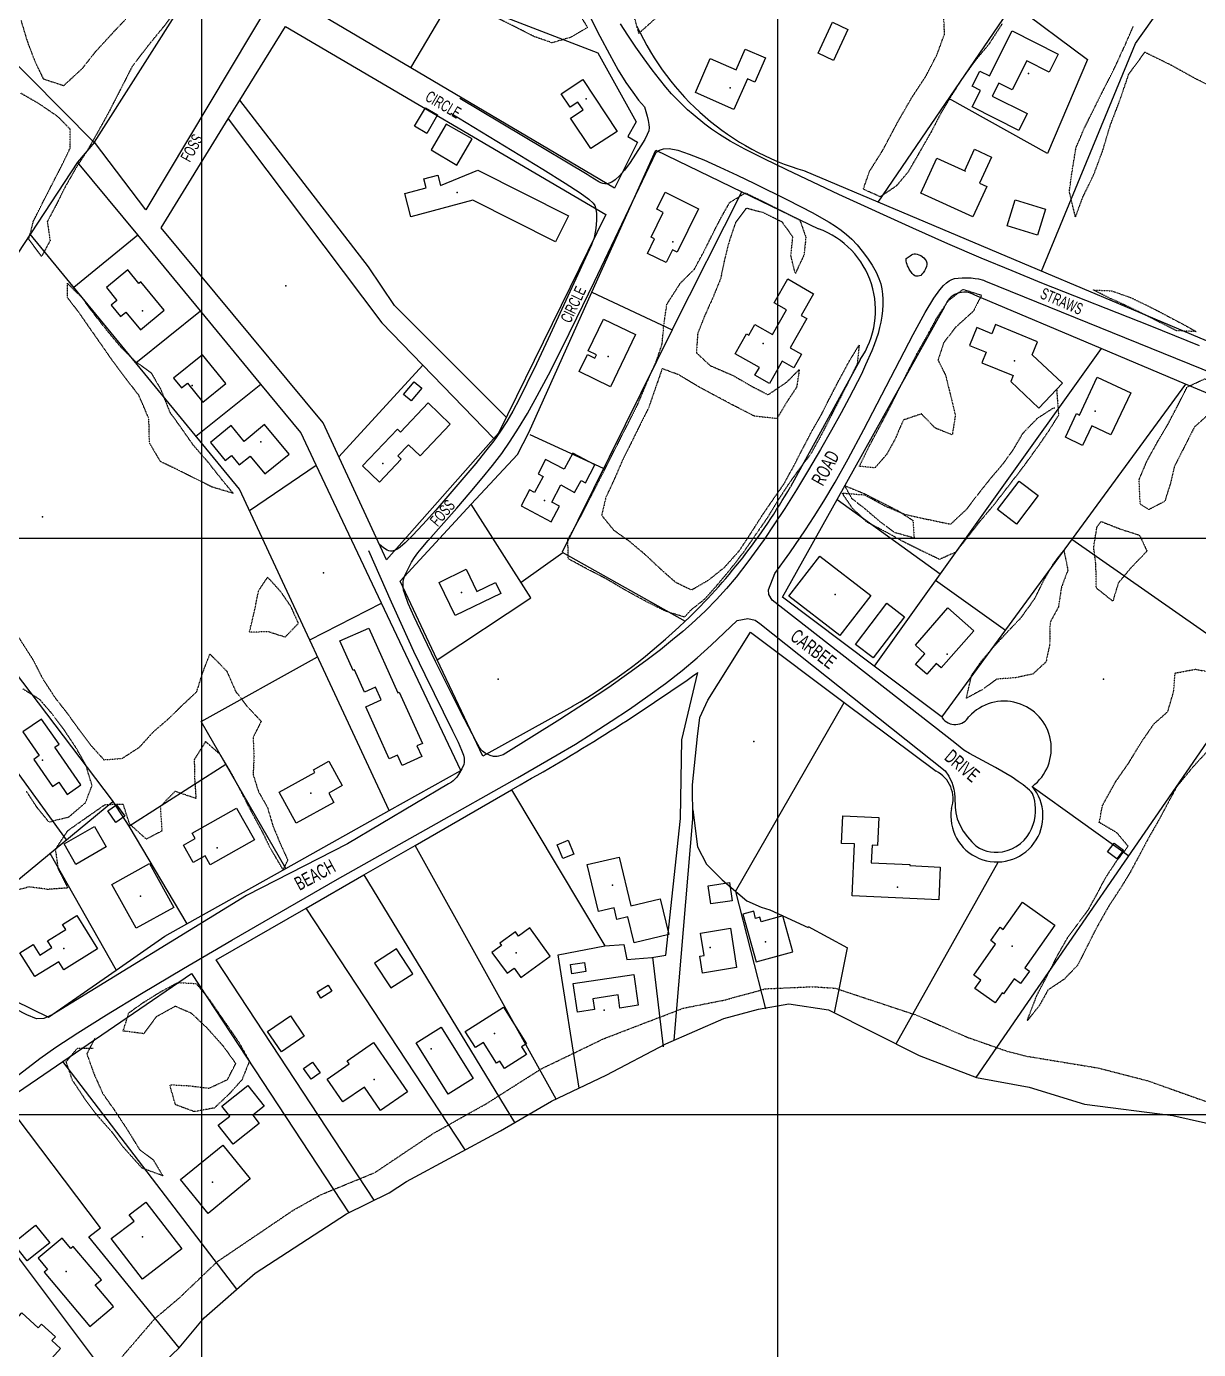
# Model space of a CAD drawing. Extents: x 1222984 to 1232016, y 177984 to 184016.
# Drawn here: x 1227348 to 1228365, y 180296 to 181445 of the extents above; entities that cross this region are included whole.
import ezdxf

# ---------------------------------------------------------------- set-up
doc = ezdxf.new("R2010")
doc.units = 0
doc.header["$MEASUREMENT"] = 0
doc.linetypes.add('BORDER', pattern=[0.625, 0.125, -0.125, 0.125, -0.125, 0, -0.125])
doc.linetypes.add('DASHDOT', pattern=[0.375, 0.125, -0.125, 0, -0.125])
doc.layers.get('0').update_dxf_attribs({"linetype": 'CONTINUOUS'})
for name, color, linetype in [('BLDGS', 4, 'CONTINUOUS'), ('GRIDS', 2, 'CONTINUOUS'), ('HIGHWL', 4, 'DASHDOT'), ('ID-SYB', 5, 'CONTINUOUS'), ('LOT-D', 7, 'CONTINUOUS'), ('LOT-L', 1, 'CONTINUOUS'), ('ROAD', 5, 'CONTINUOUS'), ('ROAD-N', 6, 'CONTINUOUS'), ('TREE-L', 3, 'BORDER')]:
    doc.layers.add(name, color=color, linetype=linetype)

# ---------------------------------------------------------------- blocks, each defined once
blk = doc.blocks.new('IP')
blk.add_point((0, 0))
blk = doc.blocks.new('ID')
at = {"layer": 'ID-SYB'}
blk.add_blockref('IP', (0, 0), dxfattribs=at)

msp = doc.modelspace()

# ---------------------------------------------------------------- linework, layer by layer
at = {"layer": 'BLDGS'}
for points, elevation in [([(1228061, 181442), (1228048.6, 181415.1), (1228035.1, 181421.4), (1228047.5, 181448.2), (1228061, 181442)], 32.2), ([(1228209.4, 181354.4), (1228168.9, 181374.7), (1228176.1, 181389.1), (1228168.9, 181392.7), (1228175.6, 181405.9), (1228184, 181401.7), (1228203.5, 181440.7), (1228243.7, 181420.6), (1228235.9, 181405), (1228216.3, 181414.8), (1228203.7, 181389.5), (1228192, 181395.3), (1228186.4, 181384.1), (1228216.7, 181369), (1228209.5, 181354.4)], 31.5), ([(1227962, 181372.4), (1227928.6, 181387.2), (1227941.5, 181416.8), (1227964, 181407), (1227971.9, 181425), (1227989.3, 181417.3), (1227980.1, 181396.3), (1227973.8, 181399.1), (1227962, 181372.4)], 45.2), ([(1227860.6, 181353.5), (1227837.8, 181338.5), (1227820.2, 181365.1), (1227831, 181372.2), (1227826.5, 181379), (1227819.7, 181374.6), (1227812.1, 181386.2), (1227830.9, 181398.6), (1227860.6, 181353.5)], 38), ([(1227704.7, 181367.8), (1227695.3, 181351.8), (1227684.7, 181358.1), (1227694.1, 181374), (1227704.7, 181367.8)], 27.9), ([(1227712.1, 181359.9), (1227699, 181337.4), (1227721.5, 181324.3), (1227734.6, 181346.9), (1227712.1, 181359.9)], 29.2), ([(1228181.6, 181305.6), (1228169.6, 181279.4), (1228124.3, 181300), (1228138.1, 181330.3), (1228163.1, 181319)], 36.3), ([(1228162.4, 181319.4), (1228170.9, 181338), (1228185.7, 181331.2), (1228175.3, 181308.6), (1228181.6, 181305.6)], 40.5), ([(1227739.6, 181319.9), (1227818.5, 181280.1), (1227807, 181257.5), (1227735.3, 181293.7), (1227681.5, 181279.4), (1227676.2, 181299.6), (1227694.9, 181304.5), (1227692.8, 181312.3), (1227704.8, 181315.4), (1227707.1, 181306.4), (1227739.6, 181319.9)], 36.9), ([(1227902.3, 181300.7), (1227931.2, 181286.4), (1227912.6, 181248.7), (1227908.7, 181250.7), (1227903.2, 181239.6), (1227886.9, 181247.6), (1227893.1, 181260.1), (1227890.1, 181261.7), (1227900.7, 181283.1), (1227895, 181285.9), (1227902.3, 181300.7)], 37.9), ([(1228206.1, 181294.2), (1228232.6, 181286), (1228225.6, 181263.4), (1228199.2, 181271.5), (1228206.1, 181294.2)], 35.7), ([(1227467.4, 181198.2), (1227447.1, 181222.8), (1227445.4, 181221.4), (1227435.7, 181233.2), (1227417.1, 181217.9), (1227426.3, 181206.8), (1227421.3, 181202.7), (1227429.5, 181192.7), (1227434, 181196.4), (1227446.6, 181181.1), (1227467.4, 181198.2)], 24.5), ([(1228008.7, 181225.4), (1228031.2, 181212.6), (1228020.4, 181193.6), (1228025.3, 181190.9), (1228010.9, 181165.5), (1228020.7, 181160), (1228014, 181148.3), (1228003.9, 181154), (1227992.9, 181134.6), (1227980.3, 181141.8), (1227984.1, 181148.5), (1227963.2, 181160.4), (1227973, 181177.6), (1227974.9, 181176.6), (1227980.2, 181185.8), (1227995.4, 181177.2), (1228007.6, 181198.5), (1227997, 181204.6), (1228008.7, 181225.4)], 32.5), ([(1227848.8, 181190.5), (1227876.7, 181177.1), (1227854.8, 181131.8), (1227827.6, 181144.9), (1227834.8, 181159.8), (1227841.3, 181156.6), (1227842.8, 181159.6), (1227835.6, 181163.1), (1227848.8, 181190.5)], 34.7), ([(1228225.6, 181170.9), (1228189.3, 181185.7), (1228186, 181177.7), (1228172.9, 181183.1), (1228166.7, 181167.6), (1228181, 181161.7), (1228177.4, 181152.5), (1228204.6, 181141.5), (1228202.5, 181136.3), (1228226.8, 181113.3), (1228247.2, 181134.8), (1228221, 181159.6), (1228225.6, 181170.9)], 36.8), ([(1227520.9, 181134.6), (1227500.6, 181159.6), (1227475.5, 181139.3), (1227482.4, 181130.8), (1227487.6, 181135), (1227501, 181118.4), (1227520.9, 181134.6)], 18.1), ([(1227690.9, 181130.6), (1227681.7, 181119.6), (1227675.1, 181125), (1227684.3, 181136), (1227690.9, 181130.6)], 18), ([(1228277.5, 181140.1), (1228306.6, 181126.5), (1228289.4, 181089.9), (1228272.7, 181097.8), (1228264.8, 181080.9), (1228249.8, 181087.9), (1228259.5, 181108.5), (1228262.2, 181107.2), (1228277.5, 181140.1)], 39.4), ([(1227715.6, 181099.3), (1227689.5, 181071.9), (1227679.5, 181081.4), (1227670.2, 181071.7), (1227673.2, 181068.8), (1227654.4, 181049), (1227639.5, 181063.1), (1227669.8, 181095), (1227672.5, 181092.5), (1227696.4, 181117.7), (1227715.6, 181099.3)], 20), ([(1227575.7, 181073.3), (1227554.5, 181098.9), (1227536.7, 181084.2), (1227525.4, 181098), (1227507.5, 181083.3), (1227520.2, 181067.7), (1227525.7, 181072.1), (1227532.5, 181063.9), (1227541.9, 181071.6), (1227554.7, 181056.1), (1227575.7, 181073.3)], 17.2), ([(1227777.3, 181028.4), (1227803.4, 181014.6), (1227810.5, 181028.1), (1227803.8, 181031.7), (1227811.6, 181046.5), (1227823.7, 181040), (1227829.3, 181050.5), (1227833.1, 181048.4), (1227841.3, 181064), (1227822, 181074.2), (1227814.5, 181060.1), (1227798.5, 181068.5), (1227792, 181056.3), (1227796.3, 181054), (1227788.9, 181040), (1227784.6, 181042.3), (1227777.3, 181028.4)], 20.8), ([(1228190.8, 181025.2), (1228209.6, 181049.9), (1228226.1, 181037.3), (1228207.3, 181012.5), (1228190.8, 181025.2)], 30.1), ([(1228054.1, 180915.7), (1228009.7, 180950.1), (1228036.5, 180984.8), (1228081, 180950.5), (1228054.1, 180915.7)], 31.9), ([(1227720, 180933.1), (1227706, 180961.9), (1227729.4, 180973.3), (1227738.8, 180954), (1227755.1, 180961.9), (1227759.7, 180952.4), (1227720, 180933.1)], 20), ([(1228067.5, 180908.1), (1228094.7, 180943.8), (1228110.1, 180932.1), (1228083, 180896.4), (1228067.5, 180908.1)], 27.1), ([(1228119.6, 180907.3), (1228147.9, 180939.7), (1228170.3, 180920), (1228142, 180887.6), (1228137.7, 180891.5), (1228129.6, 180882.2), (1228119.8, 180890.7), (1228127.9, 180900), (1228119.6, 180907.3)], 25.2), ([(1227671.4, 180866.6), (1227691.5, 180822.1), (1227686.8, 180819.9), (1227690.9, 180810.7), (1227673.9, 180803), (1227669.9, 180812), (1227662.7, 180808.8), (1227642.4, 180853.9), (1227655.8, 180860), (1227650.9, 180871), (1227641.3, 180866.7), (1227632.6, 180886), (1227631.5, 180885.5), (1227619.9, 180911.1), (1227644.9, 180922.3), (1227670.2, 180866.1), (1227671.4, 180866.6)], 21.6), ([(1227354, 180808.2), (1227370.2, 180784.7), (1227375.8, 180788.5), (1227383, 180777.9), (1227394.9, 180786.2), (1227372.4, 180818.9), (1227376, 180821.4), (1227360.8, 180843.3), (1227344.7, 180832.2), (1227358.8, 180811.6), (1227354, 180808.2)], 20.8), ([(1227614.7, 180770.8), (1227582, 180752.8), (1227567.1, 180779.8), (1227598.2, 180797), (1227596.9, 180799.3), (1227610.2, 180806.6), (1227621.9, 180785.5), (1227610.2, 180779), (1227614.7, 180770.8)], 23.7), ([(1227425.4, 180753.5), (1227418.5, 180763.5), (1227426, 180768.8), (1227433.1, 180758.9), (1227425.4, 180753.5)], 17.3), ([(1227545.6, 180738.5), (1227507.3, 180716.8), (1227502.9, 180724.5), (1227492.5, 180718.7), (1227484, 180733.8), (1227494.1, 180739.5), (1227491.5, 180744.1), (1227530.1, 180765.8), (1227545.6, 180738.5)], 23.5), ([(1228056.7, 180759.2), (1228087.9, 180757.8), (1228086.8, 180733.4), (1228082, 180733.7), (1228081.3, 180718.5), (1228114.8, 180717), (1228114.8, 180716), (1228141.2, 180714.7), (1228139.9, 180686.4), (1228064.6, 180689.9), (1228066.7, 180734.8), (1228055.5, 180735.3), (1228056.7, 180759.2)], 18.9), ([(1227417, 180732.2), (1227390.7, 180717.1), (1227380.5, 180734.9), (1227406.8, 180749.9), (1227417, 180732.2)], 18.7), ([(1227813.4, 180722.3), (1227808.6, 180734.1), (1227818.1, 180738), (1227822.9, 180726.1), (1227813.4, 180722.3)], 15), ([(1228292.1, 180735.4), (1228300.2, 180729.3), (1228294.6, 180721.8), (1228286.4, 180727.9), (1228292.1, 180735.4)], 21.6), ([(1227834.7, 180716.9), (1227862.3, 180723.5), (1227872.5, 180681), (1227898.1, 180687.2), (1227905.5, 180656.3), (1227875.3, 180649), (1227869.9, 180671.6), (1227860.4, 180669.3), (1227857.9, 180679.5), (1227844.5, 180676.3), (1227834.7, 180716.9)], 20.2), ([(1227454.6, 180717.8), (1227475.7, 180679.7), (1227442.9, 180661.6), (1227421.8, 180699.7), (1227454.6, 180717.8)], 20), ([(1227939.7, 180698.6), (1227958.2, 180701.4), (1227960.6, 180685.4), (1227942.1, 180682.7), (1227939.7, 180698.6)], 17.3), ([(1228170.3, 180621), (1228189.3, 180647.9), (1228185.1, 180650.9), (1228193.2, 180662.5), (1228195.9, 180660.6), (1228212.5, 180684.2), (1228240.6, 180664.4), (1228214.5, 180627.3), (1228218.6, 180624.5), (1228211, 180613.7), (1228205.3, 180617.7), (1228196.2, 180604.8), (1228195, 180605.6), (1228188.8, 180596.9), (1228171.3, 180609.2), (1228176.5, 180616.6), (1228170.3, 180621)], 21.4), ([(1227391.4, 180672.6), (1227409.5, 180643.7), (1227380.2, 180625.4), (1227375.7, 180632.6), (1227355.1, 180619.8), (1227342.1, 180640.4), (1227353.6, 180647.5), (1227359.3, 180638.4), (1227369.6, 180644.9), (1227366, 180650.6), (1227381.9, 180660.5), (1227379.1, 180664.9), (1227391.4, 180672.6)], 19.9), ([(1227969.8, 180673.9), (1227981.4, 180632.4), (1228013.2, 180641.3), (1228004.5, 180672.3), (1227985.7, 180667.1), (1227984.6, 180671.3), (1227980.9, 180670.2), (1227979.2, 180676.5), (1227969.8, 180673.9)], 22.1), ([(1227751.9, 180640.7), (1227765.1, 180622.6), (1227771.2, 180627), (1227777.1, 180618.8), (1227802.6, 180637.3), (1227784.7, 180662), (1227774.9, 180654.9), (1227772.3, 180658.5), (1227758.7, 180648.6), (1227760.1, 180646.6), (1227751.9, 180640.7)], 33.7), ([(1227933, 180657.5), (1227959, 180661.6), (1227964.4, 180627.5), (1227934.7, 180622.7), (1227932.4, 180637.3), (1227936.2, 180637.9), (1227933, 180657.5)], 23.3), ([(1227650, 180631.3), (1227664.2, 180609.8), (1227683.1, 180622.2), (1227668.9, 180643.7), (1227650, 180631.3)], 19.4), ([(1227820, 180630.2), (1227832.2, 180632), (1227833.4, 180624), (1227821.2, 180622.2), (1227820, 180630.2)], 19.5), ([(1227822.5, 180613.8), (1227875, 180621.6), (1227879, 180594.8), (1227863, 180592.4), (1227861.4, 180603.7), (1227839.5, 180600.5), (1227841, 180591), (1227826.3, 180588.8), (1227822.5, 180613.8)], 22.6), ([(1227612.9, 180606.9), (1227603.3, 180600.9), (1227600, 180606.3), (1227609.6, 180612.2), (1227612.9, 180606.9)], 16.6), ([(1227728.6, 180572), (1227761.8, 180593), (1227781.8, 180561.4), (1227777.6, 180558.8), (1227781.9, 180552), (1227762.9, 180540), (1227758.9, 180546.2), (1227755.9, 180544.4), (1227744.6, 180562.4), (1227737.5, 180558), (1227728.6, 180572)], 23), ([(1227569.1, 180554.4), (1227557.1, 180571.9), (1227576.9, 180585.5), (1227588.9, 180568), (1227569.1, 180554.4)], 18.8), ([(1227707.7, 180575.9), (1227735.6, 180531.2), (1227714, 180517.7), (1227686.1, 180562.3), (1227707.7, 180575.9)], 23.6), ([(1227649.1, 180562.4), (1227678.5, 180519.7), (1227655, 180503.5), (1227641.1, 180523.8), (1227622.4, 180511), (1227608.9, 180530.7), (1227628, 180543.9), (1227626.1, 180546.6), (1227649.1, 180562.4)], 26.5), ([(1227596.2, 180545.4), (1227602.7, 180536), (1227594.9, 180530.6), (1227588.4, 180540), (1227596.2, 180545.4)], 19.7), ([(1227517.3, 180507.3), (1227539.9, 180525.1), (1227554.1, 180507.2), (1227544.2, 180499.4), (1227549.9, 180492.2), (1227527.1, 180474.2), (1227514.1, 180490.6), (1227524.2, 180498.6), (1227517.3, 180507.3)], 17.7), ([(1227505.4, 180414), (1227481.5, 180443.4), (1227518.1, 180473.4), (1227542, 180444), (1227505.4, 180414)], 29), ([(1227482.7, 180383.4), (1227448.5, 180357), (1227421.3, 180392.3), (1227441.1, 180407.4), (1227436.9, 180412.8), (1227451.5, 180423.9), (1227482.7, 180383.4)], 24.4), ([(1227367.9, 180388.5), (1227348.3, 180372.8), (1227336.1, 180388.1), (1227355.7, 180403.8), (1227367.9, 180388.5)], 20.3), ([(1227363.1, 180363.1), (1227402.8, 180316), (1227423.3, 180333.1), (1227407.4, 180352), (1227412.8, 180356.4), (1227388.3, 180385.4), (1227386.2, 180383.7), (1227378.7, 180392.5), (1227358, 180375.1), (1227366, 180365.5), (1227363.1, 180363.1)], 23.2), ([(1227309.4, 180289.3), (1227343.6, 180327.6), (1227357.9, 180314.7), (1227360.7, 180317.8), (1227372.8, 180307), (1227369.8, 180303.7), (1227377.4, 180296.9), (1227339.4, 180254.6), (1227322.5, 180269.7), (1227326.4, 180274), (1227309.4, 180289.3)], 24.3)]:
    msp.add_lwpolyline(points, dxfattribs=dict(at, elevation=elevation))
at = {"layer": 'GRIDS'}
for points in [[(1227500, 180000), (1227500, 182000)], [(1228000, 182000), (1228000, 180000)], [(1229000, 181000), (1226000, 181000)], [(1226000, 180500), (1229000, 180500)]]:
    msp.add_lwpolyline(points, dxfattribs=at)
at = {"layer": 'HIGHWL', "elevation": 14.2}
msp.add_lwpolyline([(1227431, 180289.9), (1227459.3, 180322.8), (1227481.1, 180341.3), (1227513.4, 180372.2), (1227579.6, 180417), (1227603.7, 180430.5), (1227650.2, 180449.5), (1227700.9, 180483.5), (1227747.3, 180509.5), (1227794.7, 180539.6), (1227848.8, 180565.7), (1227917.9, 180592.2), (1227954.1, 180599.4), (1227989.5, 180609.1), (1228030.8, 180610.9), (1228050, 180609.6), (1228121, 180586.1), (1228164.5, 180567.1), (1228200.7, 180554.4), (1228215.4, 180550.7), (1228279.2, 180540.2), (1228321, 180529.4), (1228379.5, 180508.6)], dxfattribs=at)
at = {"layer": 'LOT-L'}
for p, q in [((1228310.6, 181429.9), (1228657.6, 181919.2)), ((1228087.3, 181292.1), (1228508.2, 181909.9)), ((1227406.7, 181344.1), (1227549.2, 181568.3)), ((1227247.3, 181504.2), (1227406.6, 181343.9)), ((1227565.9, 181476.9), (1227451.5, 181285.5)), ((1227681.4, 181408.7), (1227721, 181475.3)), ((1227681.4, 181408.7), (1227594.7, 181459.9)), ((1227761.1, 181453.6), (1227843.8, 181421.8)), ((1228204.5, 181464.1), (1228269, 181415.8)), ((1227532.9, 181380.5), (1227572.5, 181444.6)), ((1227572.5, 181444.6), (1227850.8, 181281.2)), ((1227843.8, 181421.8), (1227877.1, 181361.7)), ((1228229.1, 181232.2), (1228310.6, 181429.9)), ((1227858.4, 181304.3), (1227681.4, 181408.7)), ((1228269, 181415.8), (1228234.3, 181334.3)), ((1227523, 181364.4), (1227532.9, 181380.5)), ((1227644.8, 181236), (1227532.9, 181380.5)), ((1228234.3, 181334.3), (1228148.5, 181382)), ((1227464.6, 181269.8), (1227523, 181364.4)), ((1227523, 181364.4), (1227656.4, 181187.2)), ((1227877.1, 181361.7), (1227870, 181349.1)), ((1227406.7, 181344.1), (1227392.1, 181326.8)), ((1227451.5, 181285.5), (1227406.7, 181344.1)), ((1227878.3, 181344.1), (1227858.4, 181304.3)), ((1227870, 181349.1), (1227878.3, 181344.1)), ((1227392.1, 181326.8), (1227176.1, 180998)), ((1227444.3, 181263.6), (1227392.1, 181326.8)), ((1227838.7, 181213.8), (1227894.2, 181337.3)), ((1227894.2, 181337.3), (1227969, 181301.1)), ((1228087.3, 181292.1), (1228023.6, 181319.1)), ((1227908.5, 181181.1), (1227969, 181301.1)), ((1227969, 181301.1), (1228035.5, 181269)), ((1227850.8, 181281.2), (1227757.7, 181091.5)), ((1228233.2, 181230.4), (1228087.3, 181292.1)), ((1227605.4, 181100.4), (1227464.6, 181269.8)), ((1227532.8, 181042.8), (1227351, 181264.3)), ((1227388.9, 181218.2), (1227444.3, 181263.6)), ((1227498.7, 181197.7), (1227444.3, 181263.6)), ((1227667.4, 181202.3), (1227644.8, 181236)), ((1228577.7, 181084.7), (1228233.2, 181230.4)), ((1227784, 181092.1), (1227838.7, 181213.8)), ((1227838.7, 181213.8), (1227908.5, 181181.1)), ((1227764.4, 181105.1), (1227667.4, 181202.3)), ((1228051.7, 181034), (1228145.2, 181201.6)), ((1228281, 181164.9), (1228171.1, 181211.3)), ((1227442.7, 181152.6), (1227498.7, 181197.7)), ((1227551.3, 181134), (1227498.7, 181197.7)), ((1227656.4, 181187.2), (1227753.6, 181086.9)), ((1227908.5, 181181.1), (1227813, 180988.2)), ((1228071.6, 181155.3), (1228011.2, 181045)), ((1228281, 181164.9), (1228083.7, 180889.1)), ((1228354.1, 181134.1), (1228281, 181164.9)), ((1227619, 181070.8), (1227691.8, 181150.6)), ((1227494.9, 181089), (1227551.3, 181134)), ((1227585.9, 181092.2), (1227551.3, 181134)), ((1228354.1, 181134.1), (1228142.4, 180845)), ((1228534.4, 181058), (1228354.1, 181134.1)), ((1227660.4, 180981.5), (1227605.4, 181100.4)), ((1227599.3, 181063.8), (1227585.9, 181092.2)), ((1227757.7, 181091.5), (1227660.4, 180981.5)), ((1227774.1, 181073), (1227784, 181092.1)), ((1227848.9, 181060.7), (1227785.2, 181090.1)), ((1227541.4, 181024.4), (1227599.3, 181063.8)), ((1227656, 180943.9), (1227599.3, 181063.8)), ((1227734, 181029.7), (1227774.1, 181073)), ((1228172.4, 180532), (1228534.4, 181058)), ((1227662.6, 180763.9), (1227532.8, 181042.8)), ((1227672.1, 180962.9), (1227734, 181029.7)), ((1227785.7, 180948.6), (1227734, 181029.7)), ((1228004.2, 180949), (1228051.7, 181034)), ((1228051.7, 181034), (1228141.1, 180969.3)), ((1228416.5, 180886.7), (1228255.3, 180999.1)), ((1227777.2, 180962), (1227813.4, 180987.9)), ((1227813, 180988.2), (1227919.7, 180928.2)), ((1227704.4, 180894.6), (1227672.1, 180962.9)), ((1228137.2, 180963.9), (1228197.7, 180920.5)), ((1227281.4, 180958.1), (1227422, 180772.5)), ((1227704.4, 180894.6), (1227785.7, 180948.6)), ((1228083.7, 180889.1), (1228004.2, 180949)), ((1227593.7, 180912), (1227656, 180943.9)), ((1227724.8, 180798.7), (1227656, 180943.9)), ((1227939.3, 180859.6), (1227976.5, 180918.6)), ((1227976.5, 180918.6), (1228057.8, 180857.7)), ((1227499.4, 180841.2), (1227600.4, 180897.4)), ((1227744, 180811), (1227704.4, 180894.6)), ((1227916.8, 180825.3), (1227930.6, 180883.7)), ((1228143, 180844.5), (1228083.7, 180889.1)), ((1227932.3, 180844.5), (1227939.3, 180859.6)), ((1227963.4, 180693.5), (1228057.8, 180857.7)), ((1228057.8, 180857.7), (1228137.5, 180798)), ((1227821.9, 180854.3), (1227744, 180811)), ((1227930.4, 180828.2), (1227932.3, 180844.5)), ((1227572.8, 180713.5), (1227499.4, 180841.2)), ((1227915.5, 180756.9), (1227916.8, 180825.3)), ((1227926, 180786.2), (1227930.4, 180828.2)), ((1227322.7, 180820.4), (1227382.3, 180738.5)), ((1227436.5, 180750.4), (1227520.8, 180804)), ((1227662.6, 180763.9), (1227724.8, 180798.7)), ((1227685.1, 180733.6), (1227768.9, 180781.9)), ((1227768.9, 180781.9), (1227776.4, 180786.2)), ((1227768.9, 180781.9), (1227849.9, 180646.5)), ((1227926.4, 180756.7), (1227926, 180786.2)), ((1228221.1, 180784.8), (1228304.9, 180724.6)), ((1227259.6, 180637.2), (1227422.6, 180771.7)), ((1227422, 180772.5), (1227436.5, 180750.4)), ((1227572.8, 180713.5), (1227662.6, 180763.9)), ((1227926.3, 180764.6), (1227930.3, 180732.4)), ((1227903, 180638.2), (1227915.5, 180756.9)), ((1227910.2, 180564.4), (1227926.4, 180756.7)), ((1227436.5, 180750.4), (1227487.1, 180665.6)), ((1227640.8, 180708.1), (1227685.1, 180733.6)), ((1227807.8, 180513.2), (1227685.1, 180733.6)), ((1227930.3, 180732.4), (1227938.1, 180717.3)), ((1227368, 180726.7), (1227425.6, 180625.3)), ((1228102.8, 180561.2), (1228191.6, 180719.1)), ((1227487.1, 180665.6), (1227572.8, 180713.5)), ((1227590.7, 180679.2), (1227640.8, 180708.1)), ((1227640.8, 180708.1), (1227771.6, 180492.9)), ((1227938.1, 180717.3), (1227951.8, 180703.6)), ((1227951.8, 180703.6), (1227973.3, 180685.4)), ((1227963.4, 180693.5), (1227989.4, 180591.6)), ((1227973.3, 180685.4), (1227985.8, 180679.9)), ((1227512.5, 180634.2), (1227590.7, 180679.2)), ((1227728.6, 180469.2), (1227590.7, 180679.2)), ((1227985.8, 180679.9), (1227993.1, 180677.6)), ((1227993.1, 180677.6), (1228026.4, 180662.2)), ((1227467.9, 180654.8), (1227487.1, 180665.6)), ((1228026.6, 180663.2), (1228060.7, 180644.6)), ((1227425.6, 180625.3), (1227467.9, 180654.8)), ((1227809.5, 180638.7), (1227849.9, 180646.5)), ((1227827.7, 180522.9), (1227809.5, 180638.7)), ((1227849.9, 180646.5), (1227866.5, 180647.4)), ((1227866.5, 180647.4), (1227869, 180634.5)), ((1227890.7, 180636.3), (1227903, 180638.2)), ((1228049.3, 180588.2), (1228060.7, 180644.6)), ((1227259.6, 180637.2), (1227366.8, 180584.3)), ((1227649.5, 180425.5), (1227512.5, 180634.2)), ((1227869, 180634.5), (1227890.7, 180636.3)), ((1227891.2, 180636.4), (1227900.7, 180558.8)), ((1227366.8, 180584.3), (1227425.6, 180625.3)), ((1227379.2, 180545.9), (1227491, 180622.3)), ((1227491, 180622.3), (1227627.6, 180414.7)), ((1227328.8, 180511.5), (1227379.2, 180545.9)), ((1227530.3, 180348.2), (1227379.2, 180545.9)), ((1227411.9, 180401.4), (1227328.8, 180511.5)), ((1227434.5, 180251.2), (1227270.4, 180469.2)), ((1227402, 180393.7), (1227411.9, 180401.4)), ((1227480.3, 180297.3), (1227402, 180393.7))]:
    msp.add_line(p, q, dxfattribs=at)
at = {"layer": 'LOT-L', "elevation": 9.8}
msp.add_lwpolyline([(1227449.5, 180268.2), (1227480.4, 180297.4), (1227502.1, 180323.4), (1227546.4, 180362.3), (1227625.5, 180413.7), (1227662.8, 180432), (1227677.8, 180441.9), (1227759.3, 180485.7), (1227803.7, 180511.5), (1227851.1, 180534), (1227902.9, 180561.2), (1227953.4, 180583.2), (1227983.4, 180591.3), (1228009.8, 180595.9), (1228044.1, 180590.9), (1228122.9, 180551.1), (1228172.6, 180532), (1228218.4, 180523.7), (1228266.4, 180508.9), (1228343.2, 180499.2), (1228459.2, 180473)], dxfattribs=at)
at = {"layer": 'LOT-L'}
for centre, radius, start, end in [((1228087.9, 181541), 231, 204.5951, 253.8349), ((1228009.7, 181198.2), 75.3, 325.3489, 69.9348), ((1228161.9, 181196.5), 17.4, 58.0589, 162.8856), ((1227558.4, 181305.2), 522.2, 313.7839, 330.1157), ((1227558.4, 181305.2), 522.2, 300.3067, 313.7839), ((1226923.3, 182306.6), 1743.4, 299.2971, 305.2976), ((1228196.5, 180817.7), 41.1, 306.8359, 137.2947), ((1228154.2, 180852.1), 13.6, 214.4376, 331.0353), ((1228125.5, 180774.1), 26.8, 341.4352, 63.4033), ((1228190.4, 180759.2), 40, 170.7839, 39.9356)]:
    msp.add_arc(centre, radius, start, end, dxfattribs=at)
at = {"layer": 'ROAD'}
for points, elevation in [([(1227837.3, 181452.6), (1227845.7, 181436.1), (1227854, 181420.4), (1227861.6, 181406.7), (1227868.2, 181396), (1227874.1, 181387.5), (1227879.3, 181380.7), (1227884.3, 181374.7)], 17.3), ([(1228053.1, 181298.7), (1228008.1, 181320), (1227988.3, 181329.7), (1227971.6, 181338.1), (1227958.9, 181345), (1227949.6, 181350.7), (1227942.5, 181355.4), (1227936.8, 181359.7), (1227926.7, 181368.1), (1227921.8, 181372.3), (1227912.6, 181381.2), (1227907.9, 181386.2), (1227903, 181391.9), (1227897.4, 181398.8), (1227891, 181407), (1227884, 181416.5), (1227876.8, 181426.7), (1227869.8, 181437), (1227863.5, 181446.9)], 26.7), ([(1227834.5, 181316.2), (1227723.9, 181382.1)], 25.8), ([(1227884.3, 181374.7), (1227886.6, 181366.6), (1227887.5, 181362.9), (1227888.2, 181359.6), (1227888.4, 181356.8), (1227888, 181354.1), (1227886.8, 181350.9), (1227884.6, 181346.6), (1227881.2, 181340.9), (1227871.8, 181326.6), (1227866.9, 181319.9), (1227862.6, 181314.8), (1227859, 181311.5), (1227856.1, 181309.5), (1227853.6, 181308.6), (1227851.6, 181308.1), (1227849.9, 181308.1), (1227848.3, 181308.3), (1227846.6, 181308.8), (1227844.7, 181309.8), (1227837.2, 181314.3), (1227834.5, 181316.2)], 27.3), ([(1227716.3, 181369.3), (1227796.2, 181320.6), (1227815.4, 181308.6), (1227828.4, 181300.1), (1227836.1, 181294.7), (1227839.8, 181291.3), (1227841.2, 181289.1), (1227841.9, 181287.2), (1227842.7, 181282.4), (1227842.8, 181279.6), (1227842.8, 181276.3), (1227842.1, 181269.2), (1227840.9, 181262.7), (1227840.3, 181260.3), (1227838.9, 181256.6), (1227838.3, 181255.1)], 21.7), ([(1227894.5, 181335.5), (1227897.3, 181337.2), (1227900.8, 181338.4), (1227905.9, 181338.6), (1227913.2, 181337.2), (1227923.3, 181333.8), (1227935.8, 181328.8), (1227949.8, 181322.5), (1227964.8, 181315.5), (1227980, 181308.2), (1228008.5, 181294.1), (1228030.4, 181282.7), (1228038.2, 181278.4), (1228044.6, 181274.6), (1228050.1, 181271.1), (1228055.1, 181267.7), (1228059.8, 181263.9), (1228064.4, 181259.9), (1228069, 181255.1), (1228073.5, 181249.6), (1228078, 181243.5), (1228082, 181237.3), (1228085.4, 181231.3), (1228087.9, 181225.9), (1228089.6, 181221.1), (1228090.6, 181216.7), (1228091, 181212.3), (1228091.3, 181207.8), (1228091.2, 181203), (1228090.9, 181198.1), (1228090.4, 181193), (1228089.6, 181188), (1228088.5, 181183.1), (1228087.2, 181178.1), (1228083.8, 181168.2), (1228081.9, 181163.1), (1228076.4, 181150.8), (1228072.7, 181142.8), (1228062.1, 181122.1), (1228055.2, 181109.1), (1228046.8, 181094), (1228037.2, 181077.2), (1228026.8, 181059.7), (1228016.3, 181042.3), (1228006.2, 181026.2), (1227996.7, 181011.8), (1227988.2, 180999.3), (1227974.1, 180979.7), (1227963.9, 180966.6), (1227955.5, 180956.6), (1227947, 180947.1), (1227937.2, 180937.2), (1227925.2, 180926), (1227917.7, 180919.4), (1227908.8, 180912), (1227898.2, 180903.5), (1227885.6, 180893.9), (1227870.7, 180883), (1227853.3, 180870.8), (1227833.2, 180857.4), (1227810.9, 180843), (1227761.7, 180812.3)], 28.1), ([(1227696.5, 180998.3), (1227721.4, 181026.5), (1227732.9, 181039.9), (1227743.4, 181052.3), (1227752.4, 181063.5), (1227760.4, 181073.9), (1227767.7, 181084.4), (1227775, 181095.7), (1227782.7, 181108.5), (1227791.2, 181123.8), (1227801, 181142.2), (1227812.4, 181164.5), (1227825.7, 181191.5), (1227841.1, 181223.1), (1227894.5, 181335.5)], 9.4), ([(1228366.2, 181167.4), (1228323.6, 181184.6), (1228229.5, 181221.8), (1228203.5, 181232.4), (1228176.7, 181243.5), (1228147.9, 181256), (1228117.3, 181269.6), (1228053.1, 181298.7)], 23.3), ([(1227838.3, 181255.1), (1227800.7, 181173.5), (1227790.5, 181151.8), (1227782.2, 181134.5), (1227775.6, 181121.1), (1227769.9, 181110.5), (1227764.8, 181101.6), (1227759.4, 181093.3), (1227753.5, 181084.9), (1227746.4, 181075.8), (1227737.8, 181065.2), (1227715.3, 181038.7), (1227703.1, 181024.7), (1227691.9, 181012.2), (1227682.9, 181002.5), (1227676.5, 180996.2), (1227672.1, 180992.5), (1227669.2, 180990.5), (1227667.1, 180989.5), (1227665.4, 180989), (1227663.9, 180989), (1227662.4, 180989.3), (1227661, 180990), (1227657.8, 180992), (1227654.4, 180994.7)], 22.7), ([(1228111.7, 181243.1), (1228115, 181245.5), (1228116.1, 181246.3), (1228117.3, 181246.9), (1228118.5, 181247.1), (1228119.8, 181247.2), (1228121.2, 181246.9), (1228122.6, 181246.4), (1228124.2, 181245.7), (1228126.9, 181243.6), (1228128, 181242.3), (1228128.9, 181241), (1228129.4, 181239.5), (1228129.6, 181237.9), (1228129.2, 181236.1), (1228128.5, 181234.2), (1228127.5, 181232.4), (1228126.4, 181230.7), (1228125.2, 181229.4), (1228124.2, 181228.5), (1228123.1, 181228), (1228122.1, 181227.7), (1228121.1, 181227.7), (1228120.1, 181227.8), (1228119.1, 181228.2), (1228118, 181228.9), (1228116.8, 181230.1), (1228114.3, 181233.8), (1228113.2, 181235.8), (1228112.8, 181236.7)], 26), ([(1228112.8, 181236.7), (1228112.4, 181237.8), (1228111.9, 181239.5), (1228111.7, 181241), (1228111.7, 181243.1)], 26), ([(1227997.6, 180969.7), (1228010.5, 180987.7), (1228024.3, 181007.6), (1228031.8, 181019.1), (1228040.1, 181032.5), (1228049.8, 181048.8), (1228061.2, 181069.3), (1228074.7, 181094.7), (1228117.7, 181177.2), (1228128.2, 181196.3), (1228135.7, 181208.6), (1228140.7, 181215.8), (1228144.1, 181219.8), (1228146.7, 181222.1), (1228148.9, 181223.8), (1228151.1, 181224.9), (1228153.6, 181225.7), (1228156.6, 181226.2), (1228160.2, 181226.4), (1228168, 181226.3), (1228171.4, 181225.9), (1228174.3, 181225.4), (1228178.6, 181224.2), (1228180.4, 181223.5)], 11.8), ([(1228180.4, 181223.5), (1228522.6, 181084.8), (1228704, 181004.4)], 26.9), ([(1227761.7, 180812.3), (1227757.6, 180811.1), (1227756.3, 180810.8), (1227754.8, 180810.7), (1227753.4, 180810.8), (1227750.4, 180811.7), (1227746.1, 180813.8), (1227743.7, 180815.5), (1227742.5, 180816.5), (1227741, 180818.7), (1227738.1, 180823.8), (1227724.9, 180849.3), (1227703, 180893.3), (1227692.4, 180915), (1227684.3, 180932.1), (1227679.2, 180943.7), (1227676.5, 180951), (1227675.2, 180955.3), (1227674.8, 180958.2), (1227674.7, 180960.6), (1227674.8, 180962.8), (1227675.4, 180965.2), (1227676.4, 180968), (1227677.9, 180971.5), (1227682.1, 180979.5), (1227684.7, 180983.5), (1227687.5, 180987.5), (1227690.4, 180991.2), (1227696.5, 180998.3)], 8.7), ([(1227644.6, 180989.6), (1227664.3, 180945), (1227674.1, 180923.2), (1227683.9, 180902.1), (1227693.5, 180881.9), (1227717.7, 180833.1), (1227722.5, 180823.1), (1227725.5, 180816.3), (1227727.1, 180812), (1227727.7, 180809.3), (1227727.9, 180807.3), (1227727.8, 180805.5), (1227727.4, 180803.9), (1227725.7, 180800), (1227722.9, 180795.2), (1227721.3, 180792.9), (1227719.7, 180791), (1227718.2, 180789.6), (1227716.9, 180788.5), (1227714.3, 180787.1)], 8.4), ([(1227995.2, 180946.5), (1227992.2, 180951.5), (1227992, 180955.5), (1227997.6, 180969.7)], 12.3), ([(1228153.9, 180822.7), (1227995.2, 180946.5)], 12.7), ([(1227332.9, 180528.2), (1227349.1, 180540.8), (1227359.4, 180548.6), (1227373.2, 180558.3), (1227392.3, 180570.8), (1227417.1, 180586.4), (1227447.7, 180605.1), (1227484.1, 180626.7), (1227525.9, 180651.2), (1227617.9, 180704.2), (1227699, 180750.1), (1227774.2, 180792.3), (1227808.6, 180812.1), (1227824.4, 180821.6), (1227839.9, 180831.3), (1227855.5, 180841.3), (1227871.4, 180851.9), (1227887.3, 180863), (1227902.7, 180874.2), (1227917.1, 180885.3), (1227930.2, 180896.4), (1227942.3, 180907.3), (1227964.9, 180928.8)], 9.3), ([(1227964.9, 180928.8), (1227974.1, 180930.5), (1227980.6, 180929), (1227984.4, 180926.1)], 11.1), ([(1227984.4, 180926.1), (1228145.4, 180798.2)], 11.1), ([(1228145.4, 180798.2), (1228148.5, 180793.7), (1228149.9, 180791.2), (1228151.2, 180788.6), (1228152.2, 180785.7), (1228153, 180782.5), (1228153.6, 180779), (1228153.9, 180775.2), (1228154.1, 180766.7), (1228154.6, 180761.9), (1228155.8, 180756.7), (1228158.1, 180751.4), (1228161.2, 180746), (1228164.9, 180741), (1228168.7, 180736.6), (1228172.2, 180733.3), (1228175.4, 180731.1), (1228178.5, 180729.6), (1228181.5, 180728.6), (1228184.7, 180728), (1228188, 180727.6), (1228191.6, 180727.6), (1228195.3, 180728.1), (1228199.2, 180729.1), (1228203.2, 180730.7), (1228207.2, 180732.7), (1228210.9, 180735.2), (1228214, 180738), (1228216.7, 180741.2), (1228218.8, 180744.6), (1228220.5, 180748.1), (1228221.9, 180751.7), (1228222.9, 180755.3), (1228223.6, 180758.9), (1228223.9, 180762.4), (1228224, 180765.8), (1228223.6, 180769.1), (1228223.2, 180772.1), (1228222.6, 180774.7), (1228221.9, 180776.9), (1228221.2, 180778.5), (1228220.2, 180780), (1228218.7, 180781.5), (1228213.2, 180786.1), (1228208.9, 180789.2), (1228203.5, 180792.8), (1228189.1, 180801.1), (1228166.7, 180813.3), (1228161.8, 180816.3), (1228158.4, 180818.8), (1228153.9, 180822.7)], 14.1), ([(1227714.3, 180787.1), (1227626.5, 180734.8), (1227538.7, 180690.1), (1227370, 180586.6)], 9.2), ([(1227348, 180586.5), (1227282, 180620.3), (1227144, 180683.2)], 8.9), ([(1227370, 180586.6), (1227362.9, 180583.3), (1227356.3, 180582.9), (1227348, 180586.5)], 9.1)]:
    msp.add_lwpolyline(points, dxfattribs=dict(at, elevation=elevation))
at = {"layer": 'TREE-L'}
for points, elevation in [([(1227476.1, 181456.5), (1227466.8, 181444.4), (1227454, 181428.8), (1227439.5, 181409.9), (1227429.1, 181389.5), (1227419.9, 181371.5), (1227409.7, 181353), (1227400, 181336), (1227390.5, 181321.5), (1227380.8, 181304.4), (1227373.3, 181289.3), (1227365.8, 181275.2), (1227368.2, 181258.6), (1227360.8, 181245), (1227349.7, 181259.8), (1227353.8, 181275.6), (1227360.5, 181289.1), (1227368.4, 181304.4), (1227378.1, 181323.3), (1227385.7, 181339), (1227385.7, 181355.4), (1227374.8, 181366.4), (1227359.2, 181377.1), (1227342.4, 181386.8)], 8.1), ([(1227342.9, 181449.9), (1227348.3, 181431.9), (1227355.2, 181413.8), (1227362.3, 181399.1), (1227380.1, 181393.3), (1227396.3, 181408.2), (1227407.8, 181422.8), (1227423.7, 181440.1), (1227441.5, 181458.9)], 8.1), ([(1227825.8, 181458.4), (1227834.9, 181443.7), (1227820.8, 181435.3), (1227804.1, 181430.4), (1227788.8, 181435.7), (1227774.4, 181443), (1227754.9, 181452.8)], 8.1), ([(1227893.9, 181451.6), (1227879.5, 181438.6), (1227874.9, 181455)], 19.9), ([(1228194.8, 181446.8), (1228183.2, 181428.9), (1228171.6, 181415), (1228159.8, 181398.6), (1228151.6, 181385.7), (1228141.7, 181369.3), (1228133.2, 181352.9), (1228124.6, 181337.9), (1228113.2, 181318.2), (1228102.9, 181306), (1228089.1, 181296.7), (1228074.4, 181303.3), (1228079.7, 181318.7), (1228091.4, 181337.3), (1228104.1, 181361.3), (1228116.8, 181383.3), (1228128.6, 181401.3), (1228138.4, 181420.2), (1228144.9, 181437.9), (1228144.2, 181454)], 19.9), ([(1228379.7, 181390.8), (1228362.5, 181399.4), (1228340.8, 181411.4), (1228318.7, 181422.2), (1228304.5, 181402.8), (1228297.3, 181381.5), (1228288.6, 181358.7), (1228281.9, 181336.4), (1228274.1, 181315.4), (1228264.9, 181296.8), (1228258.5, 181279.4), (1228253.3, 181301.5), (1228255.4, 181316.8), (1228259, 181339.1), (1228266.2, 181356), (1228275.4, 181374.5), (1228283.6, 181390.9), (1228293.1, 181409.7), (1228302.5, 181430.2), (1228308.7, 181444.6)], 19.9), ([(1227919.1, 180931.8), (1227902.7, 180936.9), (1227886.6, 180944.9), (1227868.5, 180954.7), (1227850.8, 180965.2), (1227833.8, 180973.9), (1227818.2, 180982.4), (1227817.8, 180999), (1227829.4, 181019.9), (1227838.8, 181038.4), (1227847.3, 181054.9), (1227855.2, 181070.5), (1227863.4, 181086.7), (1227870.5, 181100.6), (1227878.6, 181116.7), (1227886.3, 181135.2), (1227894.9, 181154.5), (1227899.7, 181168.9), (1227901.2, 181185.8), (1227903.8, 181203.4), (1227915.5, 181221.7), (1227927.6, 181233.7), (1227935.5, 181248.3), (1227942.7, 181262.7), (1227950.7, 181278.3), (1227958.4, 181291.8), (1227972, 181300.1), (1227986.4, 181293.1), (1228003.5, 181284.5), (1228019.2, 181276.6), (1228024.5, 181261.5), (1228022.9, 181246.3), (1228015.3, 181230.1), (1228011.5, 181245.8), (1228013.1, 181262), (1228004, 181274.7), (1227987.3, 181283), (1227972.7, 181286.7), (1227963.5, 181274.5), (1227958.1, 181258.7), (1227953.8, 181242.1), (1227950.5, 181225.8), (1227943.4, 181208.4), (1227936.3, 181192.7), (1227930.6, 181178.1), (1227929.4, 181161.3), (1227941.5, 181150.1), (1227961.6, 181141.4), (1227977.7, 181132.1), (1227991.7, 181124.9), (1228007.9, 181135.8), (1228018.8, 181146.8), (1228016.5, 181131.5), (1228007.9, 181118.5), (1227999.3, 181104.1), (1227979.7, 181106.3), (1227961.3, 181115.7), (1227946.8, 181123.5), (1227932.3, 181131.2), (1227914.2, 181142.1), (1227899.7, 181147.5), (1227892.8, 181127.7), (1227887.8, 181113.2), (1227880.2, 181098.1), (1227873.1, 181083.7), (1227865.1, 181067.6), (1227857.7, 181050.5), (1227850.9, 181035.9), (1227847.2, 181020.1), (1227857.5, 181007.4), (1227870.7, 180998.1), (1227884.3, 180986.7), (1227898.7, 180973.2), (1227911.2, 180962.2), (1227925.2, 180955.4), (1227940.5, 180964.3), (1227953.9, 180975.1), (1227966.8, 180989.5), (1227975.7, 181003), (1227986.6, 181020.1), (1227995.9, 181033.7), (1228005.1, 181046.8), (1228014.2, 181063.3), (1228021.2, 181076.9), (1228030.1, 181093.9), (1228038, 181107.6), (1228045.4, 181122.3), (1228053.8, 181138.5), (1228062.5, 181154.5), (1228070.8, 181168), (1228069.1, 181151.8), (1228060.7, 181134.7), (1228052.2, 181117.9), (1228044.2, 181102.3), (1228037.3, 181088.9), (1228028.8, 181073.5), (1228019.5, 181061.4), (1228009.4, 181047.2), (1228000.7, 181033.9), (1227991, 181018), (1227980.8, 181003.3), (1227970.3, 180988.1), (1227959.1, 180973.6), (1227947.1, 180959.2), (1227936.4, 180947.2), (1227924.1, 180937.4), (1227919.1, 180931.8)], 11.3), ([(1227383.3, 181221.6), (1227395.4, 181209.7), (1227404.5, 181197.3), (1227416.6, 181181.8), (1227429.1, 181166.8), (1227441.6, 181154.4), (1227456, 181143.8), (1227464.1, 181129.9), (1227472.2, 181109.7), (1227481.9, 181096.2), (1227492.3, 181081.3), (1227504.3, 181067.6), (1227517, 181051.5), (1227527.1, 181039.3), (1227508.9, 181044.7), (1227492.9, 181052.7), (1227478.7, 181059.8), (1227464.1, 181066.8), (1227454.5, 181083.1), (1227454, 181104.2), (1227445.3, 181124.4), (1227435.6, 181136.9), (1227423.1, 181153.4), (1227411.4, 181170.3), (1227402.4, 181183.1), (1227393, 181196.7), (1227383.5, 181208.9), (1227383.3, 181221.6)], 11.9), ([(1228071, 181062.7), (1228079.3, 181079.7), (1228087.8, 181095.6), (1228096.2, 181111.6), (1228104.4, 181127.7), (1228112.5, 181143.8), (1228121.2, 181160.7), (1228130.6, 181177.4), (1228138.1, 181191.3), (1228148.3, 181206.6), (1228160.8, 181216.4), (1228177, 181211.3), (1228169.9, 181197.3), (1228154.5, 181183.4), (1228144.2, 181170.1), (1228139.2, 181154.9), (1228146, 181141.4), (1228150.3, 181123.3), (1228154.3, 181107.1), (1228151.6, 181090), (1228137, 181095.8), (1228124.8, 181108.2), (1228109, 181102.8), (1228102.1, 181086.6), (1228094.5, 181072.9), (1228084.4, 181061.3), (1228071, 181062.7)], 19.2), ([(1228363.4, 181179.7), (1228346.4, 181180.4), (1228332, 181187.6), (1228318.4, 181194.5), (1228304.2, 181201.4), (1228288.7, 181208.5), (1228274.2, 181215.8), (1228289.8, 181215.1), (1228306.9, 181209.1), (1228326.6, 181199.5), (1228342.7, 181191), (1228356, 181183.9), (1228363.4, 181179.7)], 28.1), ([(1228314.8, 181029.8), (1228313.9, 181051.2), (1228320.4, 181066.7), (1228329.6, 181083.5), (1228339.2, 181099.8), (1228347.2, 181115), (1228355.6, 181131.6), (1228370.8, 181138.6), (1228388.2, 181133.4), (1228402.2, 181126.1), (1228391.5, 181113.8), (1228375.5, 181109.1), (1228361.8, 181096.7), (1228352.9, 181079.2), (1228344.5, 181062.6), (1228340.8, 181047), (1228336.1, 181032.2), (1228322.4, 181025.2), (1228314.8, 181029.8)], 20.7), ([(1228242.2, 181129.7), (1228243.9, 181107.2), (1228235.4, 181093.6), (1228226, 181080), (1228213.4, 181062.5), (1228198.9, 181043.7), (1228187.9, 181029.5), (1228174.6, 181013.7), (1228164, 181000.2), (1228154.6, 180988.1), (1228140.5, 180981.9), (1228126.5, 180988.6), (1228109.7, 180996.9), (1228094.9, 181005.2), (1228077.5, 181014.2), (1228064.9, 181026.3), (1228056, 181039.5), (1228075.6, 181037.9), (1228092.6, 181028.6), (1228111.1, 181020.8), (1228131.1, 181016.5), (1228150.3, 181012.5), (1228164.2, 181025.6), (1228174.6, 181039.2), (1228185.6, 181053), (1228195.8, 181065), (1228204.9, 181077.6), (1228213.1, 181091.6), (1228225.5, 181104.4), (1228239, 181113.2), (1228240.7, 181113.6)], 29.2), ([(1228058.3, 181045.9), (1228074.8, 181039.2), (1228088.6, 181032.2), (1228103.9, 181024.5), (1228117.4, 181015.8), (1228118.5, 181000.4), (1228101.8, 181005.1), (1228089.6, 181014), (1228076.5, 181025.2), (1228064.5, 181034.6), (1228058.3, 181045.9)], 18.3), ([(1228280.9, 181014.8), (1228297.8, 181008.2), (1228314.2, 181002.9), (1228320.7, 180989), (1228306.6, 180974.4), (1228295.8, 180961.4), (1228291, 180945.6), (1228276.5, 180957.2), (1228276.4, 180977.1), (1228274.4, 180992.4), (1228277.3, 181010), (1228280.9, 181014.8)], 21.2), ([(1228248.5, 180990), (1228252, 180972.5), (1228246.4, 180957.7), (1228243.8, 180940.6), (1228236.5, 180927.2), (1228236.4, 180909.2), (1228233.1, 180893), (1228221.6, 180882.3), (1228206.7, 180879.2), (1228190.2, 180877.9), (1228177.9, 180868.9), (1228163.8, 180861.3), (1228168.3, 180881.1), (1228177, 180893.6), (1228188, 180906.5), (1228200, 180919.4), (1228211.3, 180931.2), (1228223.1, 180947.6), (1228231.9, 180965.1), (1228239.5, 180978.2), (1228248.5, 180990)], 19.7), ([(1227557.1, 180966.4), (1227568.1, 180954.3), (1227577.1, 180941.2), (1227583.7, 180926.2), (1227572.3, 180914.4), (1227557.8, 180919), (1227541.3, 180918.7), (1227545.6, 180936.8), (1227549.4, 180954.9), (1227557.1, 180966.4)], 11.3), ([(1227341.2, 180913.7), (1227353.5, 180894.5), (1227362.2, 180877.6), (1227372.6, 180861.7), (1227383, 180848.4), (1227392.9, 180834.6), (1227403, 180821.1), (1227415, 180807.9), (1227430.7, 180809.1), (1227445.8, 180818.8), (1227458.5, 180832.8), (1227470.7, 180843.2), (1227483.7, 180855.9), (1227495.6, 180867), (1227500.7, 180883.3), (1227507, 180899.7), (1227521.7, 180884.8), (1227529.2, 180867.5), (1227539.5, 180854.1), (1227551.5, 180841.3), (1227544.5, 180827.3), (1227545.3, 180810.6), (1227544.5, 180795), (1227549.2, 180780.2), (1227556.9, 180766.7), (1227561.9, 180749.9), (1227567.9, 180735.6), (1227574.6, 180720.9), (1227570.5, 180712.6)], 13), ([(1228216.6, 180581.2), (1228225, 180603.2), (1228234.2, 180620.7), (1228243.3, 180638.5), (1228251.6, 180653.1), (1228261, 180665.8), (1228270.1, 180678.2), (1228277.5, 180691.7), (1228284.5, 180705.1), (1228294.1, 180719.7), (1228304.4, 180732.8), (1228294.6, 180744.5), (1228279.2, 180753.5), (1228282.1, 180768.3), (1228293.7, 180789.2), (1228305.1, 180805.6), (1228316.3, 180824), (1228326.8, 180839.1), (1228338.8, 180849.8), (1228343.9, 180867.4), (1228345.1, 180883.2), (1228362.6, 180886.5), (1228380.7, 180883.2)], 19.6), ([(1227347.6, 180780.5), (1227356.5, 180766.9), (1227367.1, 180753.9), (1227384.5, 180758.3), (1227398.9, 180770.6), (1227404.7, 180785.5), (1227399.3, 180803.3), (1227391.1, 180817.8), (1227380.8, 180833.3), (1227370.5, 180847.2), (1227359.3, 180860.2), (1227344.5, 180869.5)], 13), ([(1227570.5, 180712.6), (1227559.4, 180731.4), (1227552.6, 180745.5), (1227545.3, 180758.7), (1227534.9, 180778.8), (1227526.3, 180795.2), (1227516.2, 180812.3), (1227503.2, 180823.7), (1227493.4, 180808.1), (1227493.7, 180792.6), (1227494.9, 180774.3), (1227476.7, 180780.5), (1227463.9, 180767.3), (1227465.3, 180746.1), (1227451.8, 180739), (1227437.3, 180752.1), (1227431.8, 180769.2), (1227415.8, 180768.8), (1227400, 180757.8), (1227383.2, 180746), (1227372.8, 180730.2), (1227375.1, 180713.4), (1227383.6, 180696.6), (1227366.2, 180695.4), (1227350, 180697.5), (1227331.9, 180692.9)], 13), ([(1228372, 180814.1), (1228360.7, 180801.8), (1228346.4, 180784.4), (1228339.2, 180771), (1228331.4, 180756.4), (1228322.4, 180740.7), (1228314.4, 180725.7), (1228306.1, 180710.2), (1228297, 180695.3), (1228287.5, 180680.9), (1228277.1, 180662.5), (1228268.2, 180644.9), (1228260.4, 180629.5), (1228248.7, 180617.3), (1228234.6, 180607.9), (1228227.4, 180594.8), (1228216.6, 180581.2)], 19.6), ([(1227472.5, 180525.8), (1227488.8, 180524.9), (1227506.3, 180522.8), (1227522.3, 180530.3), (1227529.5, 180544.2), (1227519, 180558.9), (1227504.8, 180574.8), (1227491.2, 180587.6), (1227477, 180593.9), (1227460.5, 180584.8), (1227449.6, 180570.1), (1227431.7, 180572.4), (1227436.7, 180588.3), (1227449.8, 180597.6), (1227463.9, 180606.3), (1227478.8, 180614.4), (1227495.1, 180613.7), (1227505.7, 180600.9), (1227514.6, 180587.9), (1227524.1, 180574.3), (1227532.7, 180561.7), (1227541.3, 180546.2), (1227534.7, 180529.9), (1227523.9, 180517.9), (1227510.9, 180505.6), (1227493.4, 180502.4), (1227477.1, 180508.4), (1227472.8, 180523.5), (1227472.5, 180525.8)], 19.9), ([(1227407.3, 180566.5), (1227400.1, 180552.6), (1227406.5, 180534.7), (1227414.1, 180517.9), (1227423.6, 180504.4), (1227434.6, 180487.8), (1227445.8, 180469.7), (1227457.8, 180460.5), (1227466.1, 180446.7), (1227448.1, 180453.4), (1227432.4, 180470.9), (1227421.9, 180484.7), (1227409.7, 180498.5), (1227398.9, 180512.8), (1227387.5, 180530), (1227382.2, 180545.8), (1227391.9, 180557.4), (1227405.6, 180557.4)], 14.9)]:
    msp.add_lwpolyline(points, dxfattribs=dict(at, elevation=elevation))

# ---------------------------------------------------------------- block references
at = {"layer": 'LOT-D', "xscale": 100, "yscale": 100, "zscale": 100}
for p in [(1228217.7, 181403.8), (1227958.9, 181391.3), (1227833.7, 181381.8), (1227721.7, 181300.3), (1227908.9, 181257.5), (1227573, 181219.5), (1227448.4, 181197.8), (1227987.4, 181169.4), (1227852.7, 181158), (1228205.6, 181154.2), (1227491.7, 181132.8), (1228275.8, 181110.6), (1227551.3, 181084), (1227657.2, 181065.1), (1227797.6, 181032.9), (1227361.7, 181018.9), (1227605.5, 180970.1), (1227725.5, 180953.2), (1228050, 180951.3), (1228147.3, 180899.6), (1227757.2, 180878), (1228282.8, 180878), (1227979.4, 180823.7), (1227361.7, 180807.5), (1227594.6, 180778.8), (1227513.4, 180731.6), (1227856.5, 180699.1), (1228104, 180697.2), (1227446.6, 180689.6), (1227989.3, 180649.8), (1227380.2, 180644.1), (1227773, 180640.3), (1227941.4, 180644.8), (1228203.7, 180646), (1227849.3, 180590.6), (1227754, 180570.2), (1227699, 180556.9), (1227649.6, 180530.3), (1227509.2, 180441.2), (1227448.5, 180393.8), (1227382.1, 180363.5)]:
    msp.add_blockref('ID', p, dxfattribs=at)

# ---------------------------------------------------------------- texts
at = {"layer": 'ROAD-N', "width": 0.666667}
for s, height, rotation, p in [('CIRCLE', 10, 329.5, (1227693.1, 181380.8)), ('FOSS', 10, 61.1, (1227489.7, 181326.1)), ('CIRCLE', 10, 64.5, (1227820, 181186.3)), ('STRAWS', 10, 336.8, (1228227.2, 181209)), ('ROAD', 12, 61, (1228039.2, 181044.9)), ('FOSS', 10, 49, (1227704.7, 181009.8)), ('CARBEE', 12, 322.6, (1228010, 180912.8)), ('DRIVE', 12, 319.8, (1228143.9, 180808.7)), ('BEACH', 12, 28.3, (1227584.8, 180694))]:
    msp.add_text(s, height=height, rotation=rotation, dxfattribs=at).set_placement(p)

doc.saveas('drawing.dxf')
